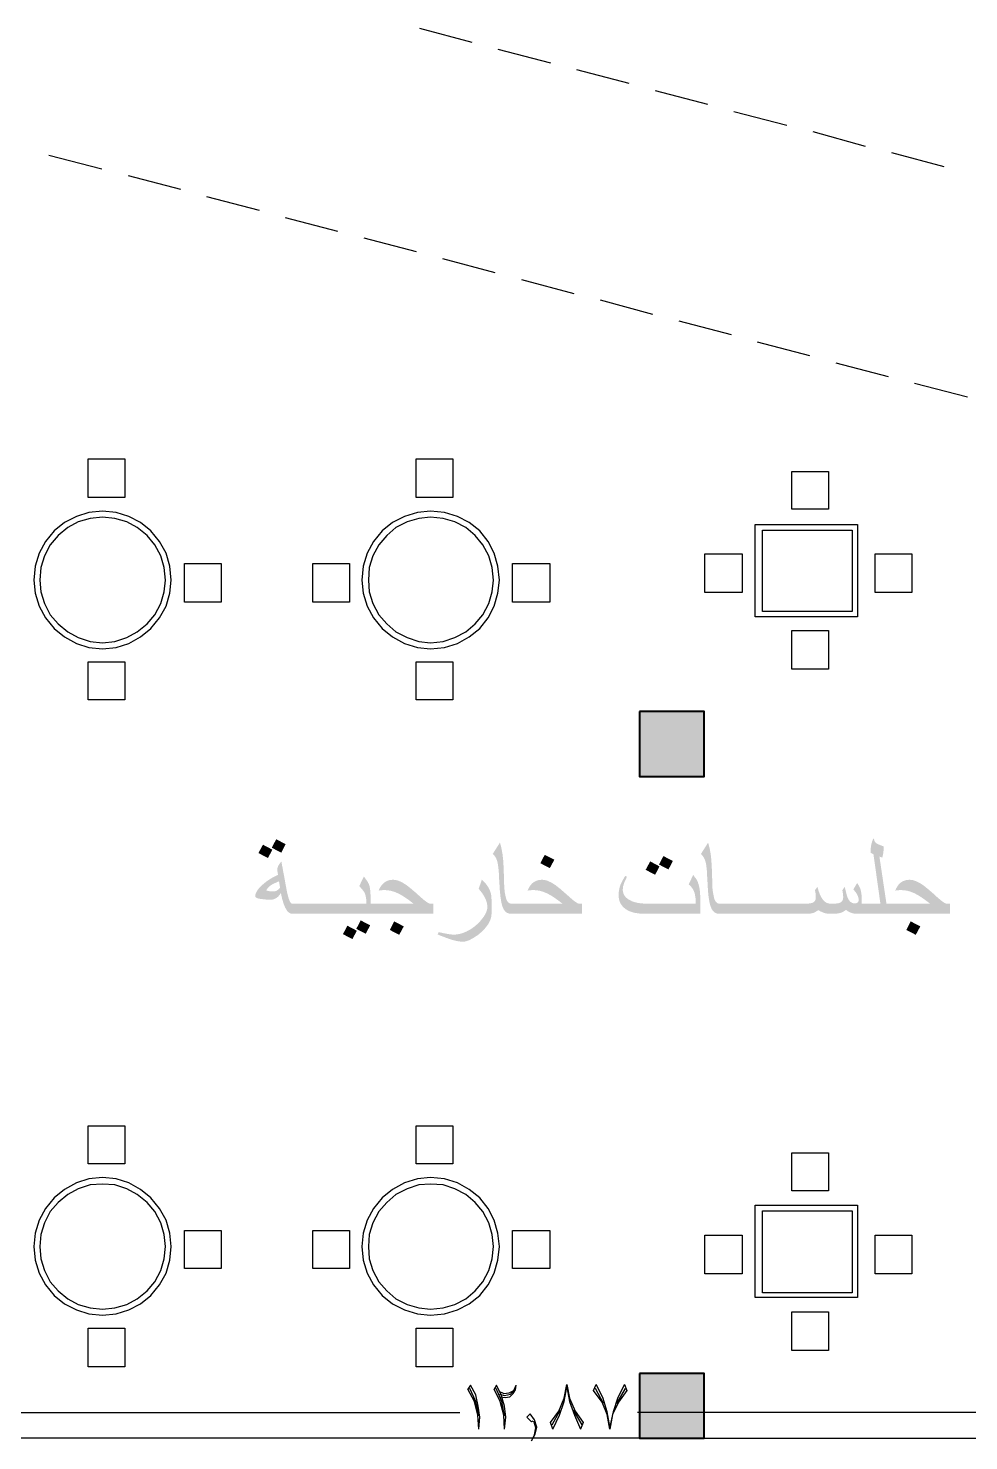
# Model space of a CAD drawing. Header units: metres. Extents: x -24.2 to 51.5, y -28.6 to 30.1.
# Drawn here: x -11.43 to -2.76, y -0.22 to 12.8 of the extents above; entities that cross this region are included whole.
import ezdxf

# ---------------------------------------------------------------- set-up
doc = ezdxf.new("R2010")
doc.units = ezdxf.units.M
for name, color, linetype in [('GF-BLACK', 250, 'Continuous'), ('GF-BLUE', 5, 'Continuous'), ('GF-DIMS', 250, 'Continuous'), ('GF-PINK', 231, 'Continuous'), ('GF-RED', 1, 'Continuous'), ('GF-SOLID-BLACK', 250, 'Continuous'), ('GF-TEXT-PDF', 200, 'Continuous')]:
    doc.layers.add(name, color=color, linetype=linetype)

msp = doc.modelspace()

# ---------------------------------------------------------------- hatches: boundary and pattern name
at = {"layer": 'GF-SOLID-BLACK', "true_color": 0x000000}
h = msp.add_hatch(color=250, dxfattribs=at)
h.dxf.hatch_style = 1
h.paths.add_polyline_path([(-5.799, 6.499), (-5.196, 6.499), (-5.196, 5.896), (-5.799, 5.896)])
h = msp.add_hatch(color=250, dxfattribs=at)
h.dxf.hatch_style = 1
h.paths.add_polyline_path([(-5.799, 0.398), (-5.196, 0.398), (-5.196, -0.205), (-5.799, -0.205)])
at = {"layer": 'GF-TEXT-PDF', "true_color": 0xbf00ff}
for points in [[(-9.182, 5.226), (-9.223, 5.149), (-9.311, 5.195), (-9.269, 5.272)], [(-9.06, 5.277), (-9.1, 5.198), (-9.188, 5.244), (-9.147, 5.322)], [(-6.909, 4.635), (-6.984, 4.635), (-6.993, 4.636), (-7.001, 4.637), (-7.009, 4.64), (-7.017, 4.643), (-7.024, 4.647), (-7.031, 4.652), (-7.037, 4.658), (-7.042, 4.665), (-7.047, 4.671), (-7.051, 4.678), (-7.054, 4.685), (-7.058, 4.693), (-7.061, 4.701), (-7.064, 4.71), (-7.067, 4.72), (-7.069, 4.73), (-7.072, 4.741), (-7.073, 4.749), (-7.075, 4.758), (-7.076, 4.766), (-7.077, 4.775), (-7.079, 4.784), (-7.08, 4.793), (-7.081, 4.803), (-7.082, 4.813), (-7.083, 4.823), (-7.084, 4.834), (-7.085, 4.844), (-7.086, 4.856), (-7.087, 4.867), (-7.087, 4.876), (-7.088, 4.886), (-7.088, 4.895), (-7.089, 4.904), (-7.089, 4.914), (-7.09, 4.923), (-7.091, 4.933), (-7.091, 4.943), (-7.092, 4.952), (-7.092, 4.962), (-7.093, 4.972), (-7.093, 4.981), (-7.094, 4.991), (-7.094, 5.004), (-7.095, 5.015), (-7.096, 5.027), (-7.097, 5.037), (-7.098, 5.047), (-7.099, 5.057), (-7.1, 5.065), (-7.101, 5.073), (-7.102, 5.081), (-7.103, 5.088), (-7.105, 5.098), (-7.107, 5.108), (-7.109, 5.118), (-7.112, 5.126), (-7.115, 5.134), (-7.118, 5.142), (-7.122, 5.15), (-7.127, 5.158), (-7.132, 5.166), (-7.138, 5.173), (-7.144, 5.18), (-7.151, 5.187), (-7.085, 5.291), (-7.082, 5.283), (-7.08, 5.274), (-7.077, 5.266), (-7.075, 5.257), (-7.073, 5.248), (-7.071, 5.239), (-7.069, 5.23), (-7.067, 5.22), (-7.065, 5.21), (-7.064, 5.2), (-7.062, 5.19), (-7.06, 5.18), (-7.059, 5.17), (-7.058, 5.159), (-7.056, 5.148), (-7.055, 5.137), (-7.055, 5.132), (-7.054, 5.127), (-7.054, 5.121), (-7.054, 5.114), (-7.053, 5.107), (-7.053, 5.1), (-7.052, 5.091), (-7.052, 5.083), (-7.051, 5.074), (-7.051, 5.064), (-7.05, 5.054), (-7.05, 5.043), (-7.05, 5.032), (-7.049, 5.02), (-7.049, 5.008), (-7.048, 4.995), (-7.048, 4.982), (-7.047, 4.968), (-7.047, 4.953), (-7.046, 4.938), (-7.046, 4.923), (-7.046, 4.907), (-7.045, 4.89), (-7.045, 4.873), (-7.043, 4.859), (-7.041, 4.846), (-7.04, 4.833), (-7.038, 4.821), (-7.036, 4.81), (-7.034, 4.8), (-7.032, 4.791), (-7.029, 4.782), (-7.027, 4.774), (-7.025, 4.767), (-7.022, 4.761), (-7.019, 4.756), (-7.017, 4.751), (-7.011, 4.743), (-7.004, 4.737), (-6.998, 4.732), (-6.991, 4.73), (-6.984, 4.729), (-6.909, 4.729)], [(-4.99, 4.635), (-5.065, 4.635), (-5.074, 4.636), (-5.083, 4.637), (-5.091, 4.64), (-5.098, 4.643), (-5.105, 4.647), (-5.112, 4.652), (-5.118, 4.658), (-5.124, 4.665), (-5.128, 4.671), (-5.132, 4.678), (-5.136, 4.685), (-5.139, 4.693), (-5.142, 4.701), (-5.146, 4.71), (-5.148, 4.72), (-5.151, 4.73), (-5.153, 4.741), (-5.155, 4.749), (-5.156, 4.758), (-5.158, 4.766), (-5.159, 4.775), (-5.16, 4.784), (-5.161, 4.793), (-5.163, 4.803), (-5.164, 4.813), (-5.165, 4.823), (-5.166, 4.834), (-5.167, 4.844), (-5.168, 4.856), (-5.168, 4.867), (-5.169, 4.876), (-5.169, 4.886), (-5.17, 4.895), (-5.17, 4.904), (-5.171, 4.914), (-5.171, 4.923), (-5.172, 4.933), (-5.173, 4.943), (-5.173, 4.952), (-5.174, 4.962), (-5.174, 4.972), (-5.175, 4.981), (-5.175, 4.991), (-5.176, 5.004), (-5.177, 5.015), (-5.177, 5.027), (-5.178, 5.037), (-5.179, 5.047), (-5.18, 5.057), (-5.181, 5.065), (-5.182, 5.073), (-5.183, 5.081), (-5.184, 5.088), (-5.186, 5.098), (-5.188, 5.108), (-5.191, 5.118), (-5.194, 5.126), (-5.196, 5.134), (-5.2, 5.142), (-5.204, 5.15), (-5.208, 5.158), (-5.214, 5.166), (-5.219, 5.173), (-5.226, 5.18), (-5.232, 5.187), (-5.166, 5.291), (-5.164, 5.283), (-5.161, 5.274), (-5.159, 5.266), (-5.157, 5.257), (-5.154, 5.248), (-5.152, 5.239), (-5.15, 5.23), (-5.148, 5.22), (-5.147, 5.21), (-5.145, 5.2), (-5.143, 5.19), (-5.142, 5.18), (-5.14, 5.17), (-5.139, 5.159), (-5.138, 5.148), (-5.137, 5.137), (-5.136, 5.132), (-5.136, 5.127), (-5.135, 5.121), (-5.135, 5.114), (-5.135, 5.107), (-5.134, 5.1), (-5.134, 5.091), (-5.133, 5.083), (-5.133, 5.074), (-5.132, 5.064), (-5.132, 5.054), (-5.131, 5.043), (-5.131, 5.032), (-5.131, 5.02), (-5.13, 5.008), (-5.13, 4.995), (-5.129, 4.982), (-5.129, 4.968), (-5.128, 4.953), (-5.128, 4.938), (-5.127, 4.923), (-5.127, 4.907), (-5.127, 4.89), (-5.126, 4.873), (-5.125, 4.859), (-5.123, 4.846), (-5.121, 4.833), (-5.119, 4.821), (-5.117, 4.81), (-5.115, 4.8), (-5.113, 4.791), (-5.111, 4.782), (-5.109, 4.774), (-5.106, 4.767), (-5.104, 4.761), (-5.101, 4.756), (-5.098, 4.751), (-5.092, 4.743), (-5.086, 4.737), (-5.079, 4.732), (-5.072, 4.73), (-5.065, 4.729), (-4.99, 4.729)], [(-3.524, 4.635), (-3.788, 4.635), (-3.788, 4.729), (-3.578, 4.729), (-3.642, 5.184), (-3.669, 5.198), (-3.669, 5.208), (-3.669, 5.218), (-3.668, 5.228), (-3.667, 5.238), (-3.666, 5.248), (-3.665, 5.257), (-3.663, 5.267), (-3.661, 5.276), (-3.659, 5.285), (-3.656, 5.294), (-3.654, 5.303), (-3.65, 5.312), (-3.647, 5.321), (-3.644, 5.329), (-3.636, 5.323), (-3.635, 5.315), (-3.633, 5.307), (-3.629, 5.3), (-3.624, 5.293), (-3.618, 5.287), (-3.61, 5.282), (-3.601, 5.277), (-3.592, 5.273), (-3.583, 5.27), (-3.574, 5.266), (-3.565, 5.262), (-3.556, 5.259), (-3.547, 5.255), (-3.547, 5.246), (-3.547, 5.237), (-3.548, 5.228), (-3.549, 5.218), (-3.55, 5.208), (-3.551, 5.199), (-3.553, 5.187), (-3.555, 5.177), (-3.557, 5.168), (-3.559, 5.16), (-3.561, 5.153), (-3.587, 5.162), (-3.524, 4.741)], [(-6.583, 5.134), (-6.625, 5.056), (-6.712, 5.101), (-6.672, 5.179)], [(-5.614, 5.072), (-5.654, 4.995), (-5.742, 5.04), (-5.7, 5.118)], [(-5.491, 5.122), (-5.531, 5.044), (-5.619, 5.089), (-5.578, 5.167)], [(-8.277, 4.635), (-8.582, 4.635), (-8.582, 4.729), (-8.316, 4.729), (-8.316, 4.741), (-8.316, 4.753), (-8.317, 4.764), (-8.318, 4.774), (-8.32, 4.784), (-8.321, 4.793), (-8.323, 4.802), (-8.325, 4.81), (-8.328, 4.818), (-8.331, 4.825), (-8.333, 4.83), (-8.337, 4.836), (-8.341, 4.842), (-8.346, 4.849), (-8.351, 4.856), (-8.358, 4.864), (-8.365, 4.872), (-8.373, 4.881), (-8.381, 4.891), (-8.339, 4.979), (-8.332, 4.969), (-8.325, 4.96), (-8.319, 4.951), (-8.313, 4.943), (-8.308, 4.935), (-8.303, 4.928), (-8.3, 4.921), (-8.296, 4.914), (-8.293, 4.908), (-8.291, 4.903), (-8.289, 4.896), (-8.287, 4.89), (-8.286, 4.882), (-8.284, 4.875), (-8.283, 4.866), (-8.281, 4.857), (-8.28, 4.848), (-8.279, 4.838), (-8.279, 4.827), (-8.278, 4.816), (-8.277, 4.804), (-8.277, 4.792), (-8.277, 4.779), (-8.277, 4.766)], [(-7.699, 4.635), (-8.319, 4.635), (-8.319, 4.729), (-7.882, 4.729), (-7.891, 4.736), (-7.899, 4.742), (-7.908, 4.749), (-7.916, 4.755), (-7.924, 4.761), (-7.932, 4.767), (-7.94, 4.772), (-7.947, 4.777), (-7.954, 4.782), (-7.961, 4.787), (-7.968, 4.791), (-7.974, 4.795), (-7.983, 4.801), (-7.992, 4.806), (-8.001, 4.811), (-8.01, 4.816), (-8.019, 4.821), (-8.027, 4.825), (-8.035, 4.828), (-8.043, 4.832), (-8.051, 4.835), (-8.059, 4.838), (-8.068, 4.841), (-8.077, 4.843), (-8.085, 4.846), (-8.094, 4.848), (-8.103, 4.849), (-8.112, 4.851), (-8.121, 4.852), (-8.129, 4.852), (-8.138, 4.853), (-8.147, 4.853), (-8.156, 4.853), (-8.165, 4.853), (-8.175, 4.852), (-8.184, 4.851), (-8.193, 4.85), (-8.202, 4.849), (-8.198, 4.859), (-8.194, 4.868), (-8.189, 4.877), (-8.184, 4.885), (-8.179, 4.893), (-8.174, 4.9), (-8.168, 4.907), (-8.162, 4.913), (-8.155, 4.92), (-8.148, 4.925), (-8.14, 4.93), (-8.133, 4.934), (-8.124, 4.938), (-8.116, 4.941), (-8.107, 4.944), (-8.098, 4.946), (-8.089, 4.947), (-8.079, 4.948), (-8.069, 4.949), (-8.062, 4.948), (-8.054, 4.948), (-8.047, 4.946), (-8.039, 4.945), (-8.031, 4.943), (-8.022, 4.94), (-8.014, 4.937), (-8.005, 4.933), (-7.997, 4.929), (-7.988, 4.925), (-7.978, 4.92), (-7.969, 4.914), (-7.96, 4.908), (-7.95, 4.902), (-7.94, 4.895), (-7.935, 4.891), (-7.93, 4.887), (-7.925, 4.883), (-7.919, 4.878), (-7.912, 4.873), (-7.906, 4.868), (-7.899, 4.862), (-7.891, 4.856), (-7.884, 4.849), (-7.876, 4.842), (-7.867, 4.835), (-7.858, 4.827), (-7.849, 4.819), (-7.84, 4.81), (-7.83, 4.802), (-7.819, 4.792), (-7.809, 4.783), (-7.799, 4.774), (-7.79, 4.766), (-7.781, 4.759), (-7.773, 4.753), (-7.765, 4.747), (-7.758, 4.742), (-7.752, 4.738), (-7.746, 4.734), (-7.74, 4.732), (-7.736, 4.73), (-7.732, 4.729), (-7.699, 4.729)], [(-7.162, 4.635), (-7.163, 4.626), (-7.163, 4.618), (-7.165, 4.609), (-7.166, 4.601), (-7.169, 4.592), (-7.172, 4.583), (-7.175, 4.575), (-7.179, 4.566), (-7.183, 4.557), (-7.188, 4.548), (-7.193, 4.539), (-7.199, 4.531), (-7.206, 4.522), (-7.213, 4.513), (-7.219, 4.505), (-7.225, 4.498), (-7.231, 4.491), (-7.238, 4.484), (-7.244, 4.477), (-7.251, 4.47), (-7.258, 4.464), (-7.266, 4.458), (-7.273, 4.451), (-7.281, 4.445), (-7.289, 4.439), (-7.297, 4.433), (-7.305, 4.428), (-7.314, 4.422), (-7.322, 4.417), (-7.332, 4.41), (-7.342, 4.405), (-7.352, 4.4), (-7.361, 4.395), (-7.37, 4.391), (-7.379, 4.388), (-7.387, 4.385), (-7.395, 4.382), (-7.403, 4.38), (-7.411, 4.379), (-7.418, 4.378), (-7.425, 4.378), (-7.433, 4.378), (-7.441, 4.379), (-7.45, 4.379), (-7.459, 4.38), (-7.467, 4.381), (-7.477, 4.383), (-7.486, 4.385), (-7.495, 4.387), (-7.504, 4.389), (-7.512, 4.391), (-7.52, 4.393), (-7.528, 4.395), (-7.536, 4.398), (-7.545, 4.401), (-7.554, 4.404), (-7.563, 4.407), (-7.573, 4.411), (-7.583, 4.414), (-7.591, 4.418), (-7.6, 4.421), (-7.608, 4.424), (-7.617, 4.428), (-7.625, 4.431), (-7.634, 4.434), (-7.642, 4.437), (-7.651, 4.441), (-7.659, 4.444), (-7.65, 4.465), (-7.641, 4.464), (-7.632, 4.462), (-7.623, 4.46), (-7.614, 4.458), (-7.605, 4.456), (-7.596, 4.454), (-7.586, 4.453), (-7.577, 4.451), (-7.567, 4.449), (-7.558, 4.448), (-7.549, 4.446), (-7.54, 4.445), (-7.531, 4.444), (-7.523, 4.444), (-7.515, 4.444), (-7.507, 4.443), (-7.499, 4.444), (-7.49, 4.444), (-7.481, 4.445), (-7.472, 4.446), (-7.464, 4.448), (-7.455, 4.45), (-7.446, 4.452), (-7.437, 4.454), (-7.428, 4.457), (-7.419, 4.461), (-7.41, 4.464), (-7.401, 4.468), (-7.392, 4.472), (-7.383, 4.477), (-7.373, 4.482), (-7.364, 4.487), (-7.356, 4.492), (-7.347, 4.498), (-7.339, 4.503), (-7.331, 4.509), (-7.324, 4.514), (-7.316, 4.52), (-7.309, 4.526), (-7.301, 4.533), (-7.294, 4.539), (-7.287, 4.546), (-7.28, 4.552), (-7.274, 4.559), (-7.267, 4.566), (-7.261, 4.574), (-7.255, 4.581), (-7.249, 4.589), (-7.242, 4.598), (-7.235, 4.607), (-7.229, 4.616), (-7.224, 4.625), (-7.219, 4.634), (-7.215, 4.643), (-7.211, 4.651), (-7.208, 4.659), (-7.205, 4.668), (-7.203, 4.676), (-7.202, 4.684), (-7.201, 4.691), (-7.201, 4.699), (-7.201, 4.708), (-7.202, 4.716), (-7.203, 4.725), (-7.205, 4.734), (-7.207, 4.742), (-7.21, 4.751), (-7.213, 4.76), (-7.217, 4.769), (-7.221, 4.779), (-7.226, 4.788), (-7.23, 4.795), (-7.234, 4.803), (-7.239, 4.811), (-7.244, 4.818), (-7.249, 4.826), (-7.255, 4.834), (-7.261, 4.841), (-7.268, 4.849), (-7.274, 4.857), (-7.281, 4.865), (-7.251, 4.95), (-7.243, 4.942), (-7.236, 4.935), (-7.229, 4.927), (-7.222, 4.92), (-7.216, 4.913), (-7.21, 4.905), (-7.204, 4.898), (-7.199, 4.89), (-7.194, 4.883), (-7.19, 4.876), (-7.186, 4.868), (-7.182, 4.86), (-7.178, 4.851), (-7.175, 4.842), (-7.172, 4.833), (-7.169, 4.824), (-7.167, 4.815), (-7.165, 4.805), (-7.164, 4.795), (-7.163, 4.785), (-7.163, 4.775), (-7.162, 4.765)], [(-6.327, 4.635), (-6.946, 4.635), (-6.946, 4.729), (-6.509, 4.729), (-6.518, 4.736), (-6.527, 4.742), (-6.535, 4.749), (-6.543, 4.755), (-6.551, 4.761), (-6.559, 4.767), (-6.567, 4.772), (-6.574, 4.777), (-6.581, 4.782), (-6.588, 4.787), (-6.595, 4.791), (-6.601, 4.795), (-6.61, 4.801), (-6.619, 4.806), (-6.628, 4.811), (-6.637, 4.816), (-6.646, 4.821), (-6.654, 4.825), (-6.662, 4.828), (-6.671, 4.832), (-6.679, 4.835), (-6.686, 4.838), (-6.695, 4.841), (-6.704, 4.843), (-6.713, 4.846), (-6.721, 4.848), (-6.73, 4.849), (-6.739, 4.851), (-6.748, 4.852), (-6.757, 4.852), (-6.765, 4.853), (-6.774, 4.853), (-6.783, 4.853), (-6.793, 4.853), (-6.802, 4.852), (-6.811, 4.851), (-6.82, 4.85), (-6.83, 4.849), (-6.826, 4.859), (-6.821, 4.868), (-6.817, 4.877), (-6.812, 4.885), (-6.806, 4.893), (-6.801, 4.9), (-6.795, 4.907), (-6.789, 4.913), (-6.782, 4.92), (-6.775, 4.925), (-6.767, 4.93), (-6.76, 4.934), (-6.752, 4.938), (-6.743, 4.941), (-6.735, 4.944), (-6.726, 4.946), (-6.716, 4.947), (-6.707, 4.948), (-6.697, 4.949), (-6.689, 4.948), (-6.682, 4.948), (-6.674, 4.946), (-6.666, 4.945), (-6.658, 4.943), (-6.65, 4.94), (-6.641, 4.937), (-6.633, 4.933), (-6.624, 4.929), (-6.615, 4.925), (-6.606, 4.92), (-6.596, 4.914), (-6.587, 4.908), (-6.577, 4.902), (-6.567, 4.895), (-6.563, 4.891), (-6.557, 4.887), (-6.552, 4.883), (-6.546, 4.878), (-6.54, 4.873), (-6.533, 4.868), (-6.526, 4.862), (-6.519, 4.856), (-6.511, 4.849), (-6.503, 4.842), (-6.494, 4.835), (-6.486, 4.827), (-6.476, 4.819), (-6.467, 4.81), (-6.457, 4.802), (-6.447, 4.792), (-6.436, 4.783), (-6.426, 4.774), (-6.417, 4.766), (-6.408, 4.759), (-6.4, 4.753), (-6.392, 4.747), (-6.385, 4.742), (-6.379, 4.738), (-6.373, 4.734), (-6.368, 4.732), (-6.363, 4.73), (-6.359, 4.729), (-6.327, 4.729)], [(-5.239, 4.635), (-5.75, 4.635), (-5.762, 4.635), (-5.773, 4.636), (-5.783, 4.636), (-5.794, 4.637), (-5.804, 4.638), (-5.814, 4.639), (-5.824, 4.641), (-5.834, 4.642), (-5.843, 4.644), (-5.852, 4.646), (-5.861, 4.649), (-5.869, 4.651), (-5.877, 4.654), (-5.885, 4.657), (-5.893, 4.66), (-5.9, 4.664), (-5.908, 4.667), (-5.914, 4.671), (-5.923, 4.676), (-5.931, 4.682), (-5.938, 4.688), (-5.945, 4.694), (-5.951, 4.7), (-5.957, 4.707), (-5.962, 4.714), (-5.967, 4.721), (-5.972, 4.729), (-5.976, 4.737), (-5.98, 4.745), (-5.983, 4.754), (-5.985, 4.763), (-5.987, 4.772), (-5.989, 4.782), (-5.99, 4.791), (-5.991, 4.802), (-5.991, 4.812), (-5.991, 4.821), (-5.99, 4.83), (-5.989, 4.839), (-5.988, 4.849), (-5.986, 4.858), (-5.984, 4.867), (-5.982, 4.876), (-5.979, 4.886), (-5.976, 4.895), (-5.973, 4.904), (-5.969, 4.914), (-5.967, 4.918), (-5.964, 4.924), (-5.961, 4.93), (-5.957, 4.937), (-5.953, 4.945), (-5.948, 4.954), (-5.942, 4.963), (-5.936, 4.974), (-5.93, 4.985), (-5.914, 4.975), (-5.918, 4.967), (-5.922, 4.958), (-5.926, 4.95), (-5.929, 4.942), (-5.933, 4.934), (-5.937, 4.926), (-5.941, 4.916), (-5.944, 4.907), (-5.946, 4.898), (-5.949, 4.89), (-5.95, 4.881), (-5.952, 4.873), (-5.952, 4.865), (-5.953, 4.858), (-5.952, 4.849), (-5.951, 4.84), (-5.949, 4.832), (-5.947, 4.824), (-5.944, 4.816), (-5.94, 4.809), (-5.936, 4.802), (-5.931, 4.795), (-5.925, 4.788), (-5.919, 4.782), (-5.911, 4.776), (-5.904, 4.77), (-5.895, 4.765), (-5.886, 4.76), (-5.878, 4.756), (-5.871, 4.752), (-5.863, 4.749), (-5.854, 4.746), (-5.846, 4.743), (-5.837, 4.741), (-5.828, 4.739), (-5.819, 4.736), (-5.809, 4.735), (-5.799, 4.733), (-5.789, 4.732), (-5.779, 4.731), (-5.768, 4.73), (-5.758, 4.729), (-5.747, 4.729), (-5.735, 4.729), (-5.281, 4.729), (-5.281, 4.743), (-5.281, 4.755), (-5.282, 4.766), (-5.282, 4.777), (-5.283, 4.787), (-5.285, 4.797), (-5.286, 4.807), (-5.288, 4.816), (-5.29, 4.824), (-5.293, 4.833), (-5.296, 4.84), (-5.299, 4.849), (-5.303, 4.857), (-5.308, 4.864), (-5.312, 4.872), (-5.318, 4.879), (-5.324, 4.886), (-5.33, 4.892), (-5.337, 4.899), (-5.345, 4.905), (-5.304, 4.993), (-5.295, 4.982), (-5.288, 4.972), (-5.282, 4.965), (-5.278, 4.959), (-5.275, 4.956), (-5.271, 4.949), (-5.268, 4.942), (-5.265, 4.935), (-5.261, 4.928), (-5.259, 4.92), (-5.256, 4.912), (-5.253, 4.904), (-5.251, 4.895), (-5.249, 4.887), (-5.247, 4.877), (-5.245, 4.868), (-5.244, 4.858), (-5.242, 4.848), (-5.241, 4.838), (-5.24, 4.827), (-5.24, 4.816), (-5.239, 4.805), (-5.239, 4.793), (-5.239, 4.781)], [(-2.938, 4.635), (-3.558, 4.635), (-3.558, 4.729), (-3.121, 4.729), (-3.13, 4.736), (-3.139, 4.742), (-3.147, 4.749), (-3.155, 4.755), (-3.163, 4.761), (-3.171, 4.767), (-3.179, 4.772), (-3.186, 4.777), (-3.193, 4.782), (-3.2, 4.787), (-3.207, 4.791), (-3.213, 4.795), (-3.222, 4.801), (-3.231, 4.806), (-3.24, 4.811), (-3.249, 4.816), (-3.258, 4.821), (-3.266, 4.825), (-3.274, 4.828), (-3.283, 4.832), (-3.29, 4.835), (-3.298, 4.838), (-3.307, 4.841), (-3.316, 4.843), (-3.324, 4.846), (-3.333, 4.848), (-3.342, 4.849), (-3.351, 4.851), (-3.36, 4.852), (-3.368, 4.852), (-3.377, 4.853), (-3.386, 4.853), (-3.395, 4.853), (-3.405, 4.853), (-3.414, 4.852), (-3.423, 4.851), (-3.432, 4.85), (-3.441, 4.849), (-3.437, 4.859), (-3.433, 4.868), (-3.428, 4.877), (-3.423, 4.885), (-3.418, 4.893), (-3.413, 4.9), (-3.407, 4.907), (-3.401, 4.913), (-3.394, 4.92), (-3.387, 4.925), (-3.379, 4.93), (-3.372, 4.934), (-3.364, 4.938), (-3.355, 4.941), (-3.346, 4.944), (-3.337, 4.946), (-3.328, 4.947), (-3.318, 4.948), (-3.308, 4.949), (-3.301, 4.948), (-3.294, 4.948), (-3.286, 4.946), (-3.278, 4.945), (-3.27, 4.943), (-3.262, 4.94), (-3.253, 4.937), (-3.244, 4.933), (-3.236, 4.929), (-3.227, 4.925), (-3.218, 4.92), (-3.208, 4.914), (-3.199, 4.908), (-3.189, 4.902), (-3.179, 4.895), (-3.174, 4.891), (-3.169, 4.887), (-3.164, 4.883), (-3.158, 4.878), (-3.152, 4.873), (-3.145, 4.868), (-3.138, 4.862), (-3.131, 4.856), (-3.123, 4.849), (-3.115, 4.842), (-3.106, 4.835), (-3.097, 4.827), (-3.088, 4.819), (-3.079, 4.81), (-3.069, 4.802), (-3.059, 4.792), (-3.048, 4.783), (-3.038, 4.774), (-3.029, 4.766), (-3.02, 4.759), (-3.012, 4.753), (-3.004, 4.747), (-2.997, 4.742), (-2.991, 4.738), (-2.985, 4.734), (-2.979, 4.732), (-2.975, 4.73), (-2.971, 4.729), (-2.938, 4.729)], [(-3.75, 4.635), (-3.791, 4.635), (-3.801, 4.636), (-3.81, 4.636), (-3.819, 4.637), (-3.827, 4.638), (-3.835, 4.64), (-3.843, 4.642), (-3.85, 4.645), (-3.858, 4.648), (-3.866, 4.652), (-3.874, 4.656), (-3.881, 4.661), (-3.888, 4.666), (-3.895, 4.671), (-3.904, 4.665), (-3.911, 4.66), (-3.919, 4.655), (-3.926, 4.651), (-3.933, 4.648), (-3.939, 4.645), (-3.947, 4.643), (-3.954, 4.641), (-3.963, 4.639), (-3.972, 4.638), (-3.982, 4.637), (-3.992, 4.636), (-4.003, 4.636), (-4.014, 4.635), (-4.049, 4.635), (-4.059, 4.636), (-4.068, 4.637), (-4.077, 4.638), (-4.086, 4.64), (-4.096, 4.643), (-4.105, 4.646), (-4.111, 4.649), (-4.118, 4.652), (-4.125, 4.655), (-4.133, 4.659), (-4.141, 4.664), (-4.15, 4.669), (-4.159, 4.663), (-4.167, 4.658), (-4.175, 4.653), (-4.183, 4.649), (-4.19, 4.645), (-4.197, 4.643), (-4.203, 4.641), (-4.21, 4.639), (-4.217, 4.638), (-4.225, 4.637), (-4.235, 4.636), (-4.245, 4.636), (-4.255, 4.635), (-4.267, 4.635), (-4.371, 4.635), (-4.371, 4.729), (-4.267, 4.729), (-4.255, 4.729), (-4.244, 4.729), (-4.234, 4.73), (-4.225, 4.731), (-4.218, 4.733), (-4.211, 4.734), (-4.205, 4.736), (-4.197, 4.74), (-4.19, 4.745), (-4.184, 4.751), (-4.179, 4.758), (-4.176, 4.767), (-4.174, 4.776), (-4.174, 4.786), (-4.174, 4.794), (-4.174, 4.801), (-4.175, 4.809), (-4.175, 4.817), (-4.176, 4.825), (-4.178, 4.833), (-4.179, 4.842), (-4.181, 4.852), (-4.159, 4.884), (-4.156, 4.872), (-4.152, 4.861), (-4.149, 4.851), (-4.146, 4.841), (-4.143, 4.833), (-4.14, 4.825), (-4.137, 4.818), (-4.135, 4.812), (-4.13, 4.803), (-4.126, 4.794), (-4.121, 4.785), (-4.117, 4.778), (-4.112, 4.771), (-4.107, 4.764), (-4.102, 4.758), (-4.097, 4.753), (-4.09, 4.746), (-4.082, 4.741), (-4.074, 4.737), (-4.066, 4.733), (-4.057, 4.731), (-4.048, 4.729), (-4.038, 4.729), (-4.002, 4.729), (-3.991, 4.729), (-3.981, 4.73), (-3.971, 4.731), (-3.963, 4.733), (-3.955, 4.735), (-3.949, 4.738), (-3.943, 4.741), (-3.936, 4.746), (-3.931, 4.752), (-3.927, 4.759), (-3.924, 4.767), (-3.922, 4.776), (-3.921, 4.786), (-3.921, 4.794), (-3.922, 4.802), (-3.922, 4.81), (-3.923, 4.818), (-3.924, 4.826), (-3.926, 4.834), (-3.927, 4.843), (-3.929, 4.852), (-3.907, 4.884), (-3.895, 4.834), (-3.892, 4.822), (-3.889, 4.811), (-3.886, 4.801), (-3.883, 4.792), (-3.879, 4.783), (-3.876, 4.775), (-3.872, 4.768), (-3.868, 4.762), (-3.864, 4.756), (-3.86, 4.751), (-3.854, 4.745), (-3.846, 4.74), (-3.839, 4.736), (-3.83, 4.733), (-3.821, 4.731), (-3.811, 4.731), (-3.802, 4.732), (-3.794, 4.735), (-3.787, 4.74), (-3.782, 4.746), (-3.779, 4.754), (-3.778, 4.762), (-3.779, 4.771), (-3.78, 4.78), (-3.783, 4.789), (-3.786, 4.798), (-3.79, 4.807), (-3.795, 4.816), (-3.8, 4.826), (-3.803, 4.829), (-3.806, 4.834), (-3.812, 4.841), (-3.819, 4.85), (-3.827, 4.861), (-3.792, 4.919), (-3.786, 4.909), (-3.78, 4.9), (-3.776, 4.892), (-3.771, 4.884), (-3.768, 4.876), (-3.764, 4.868), (-3.762, 4.861), (-3.76, 4.854), (-3.758, 4.846), (-3.756, 4.837), (-3.754, 4.828), (-3.753, 4.819), (-3.752, 4.809), (-3.751, 4.798), (-3.751, 4.787), (-3.75, 4.776), (-3.75, 4.764)], [(-8.788, 4.635), (-8.963, 4.635), (-8.963, 4.729), (-8.788, 4.729)], [(-8.645, 4.635), (-8.82, 4.635), (-8.82, 4.729), (-8.645, 4.729)], [(-8.546, 4.635), (-8.721, 4.635), (-8.721, 4.729), (-8.546, 4.729)], [(-4.847, 4.635), (-5.022, 4.635), (-5.022, 4.729), (-4.847, 4.729)], [(-4.704, 4.635), (-4.879, 4.635), (-4.879, 4.729), (-4.704, 4.729)], [(-4.573, 4.635), (-4.748, 4.635), (-4.748, 4.729), (-4.573, 4.729)], [(-4.43, 4.635), (-4.605, 4.635), (-4.605, 4.729), (-4.43, 4.729)], [(-4.331, 4.635), (-4.506, 4.635), (-4.506, 4.729), (-4.331, 4.729)], [(-8.281, 4.529), (-8.321, 4.451), (-8.409, 4.496), (-8.368, 4.574)], [(-7.971, 4.519), (-8.013, 4.441), (-8.1, 4.486), (-8.06, 4.565)], [(-3.21, 4.519), (-3.252, 4.441), (-3.339, 4.486), (-3.299, 4.565)], [(-8.404, 4.479), (-8.444, 4.402), (-8.532, 4.447), (-8.491, 4.525)]]:
    msp.add_hatch(color=200, dxfattribs=at).paths.add_polyline_path(points)
h = msp.add_hatch(color=200, dxfattribs=at)
h.paths.add_polyline_path([(-8.923, 4.635), (-9, 4.635), (-9.007, 4.636), (-9.014, 4.638), (-9.02, 4.64), (-9.027, 4.644), (-9.033, 4.649), (-9.039, 4.655), (-9.046, 4.662), (-9.051, 4.67), (-9.057, 4.68), (-9.063, 4.69), (-9.068, 4.701), (-9.071, 4.709), (-9.074, 4.716), (-9.077, 4.724), (-9.08, 4.732), (-9.083, 4.74), (-9.085, 4.749), (-9.088, 4.758), (-9.091, 4.767), (-9.093, 4.777), (-9.095, 4.786), (-9.097, 4.796), (-9.1, 4.807), (-9.102, 4.817), (-9.104, 4.828), (-9.108, 4.82), (-9.113, 4.812), (-9.119, 4.805), (-9.125, 4.798), (-9.131, 4.792), (-9.137, 4.787), (-9.144, 4.782), (-9.153, 4.777), (-9.161, 4.773), (-9.17, 4.769), (-9.178, 4.767), (-9.187, 4.766), (-9.196, 4.765), (-9.207, 4.765), (-9.218, 4.765), (-9.228, 4.766), (-9.238, 4.766), (-9.248, 4.767), (-9.257, 4.768), (-9.266, 4.769), (-9.275, 4.77), (-9.283, 4.771), (-9.291, 4.772), (-9.299, 4.773), (-9.312, 4.776), (-9.322, 4.78), (-9.33, 4.783), (-9.336, 4.787), (-9.339, 4.79), (-9.34, 4.795), (-9.34, 4.802), (-9.339, 4.809), (-9.337, 4.816), (-9.334, 4.824), (-9.331, 4.832), (-9.327, 4.839), (-9.323, 4.847), (-9.317, 4.855), (-9.311, 4.863), (-9.305, 4.871), (-9.297, 4.88), (-9.289, 4.888), (-9.28, 4.897), (-9.274, 4.903), (-9.267, 4.908), (-9.26, 4.914), (-9.253, 4.92), (-9.246, 4.925), (-9.239, 4.931), (-9.232, 4.936), (-9.224, 4.941), (-9.216, 4.947), (-9.208, 4.952), (-9.2, 4.957), (-9.192, 4.962), (-9.184, 4.967), (-9.175, 4.972), (-9.166, 4.976), (-9.158, 4.981), (-9.148, 4.986), (-9.139, 4.99), (-9.13, 4.995), (-9.131, 4.999), (-9.132, 5.007), (-9.134, 5.017), (-9.136, 5.028), (-9.138, 5.035), (-9.138, 5.04), (-9.137, 5.047), (-9.136, 5.055), (-9.133, 5.063), (-9.13, 5.072), (-9.126, 5.08), (-9.121, 5.088), (-9.116, 5.095), (-9.111, 5.103), (-9.105, 5.11), (-9.099, 5.118), (-9.097, 5.109), (-9.096, 5.099), (-9.094, 5.09), (-9.093, 5.081), (-9.091, 5.072), (-9.089, 5.063), (-9.088, 5.054), (-9.086, 5.045), (-9.084, 5.036), (-9.083, 5.027), (-9.081, 5.017), (-9.079, 5.008), (-9.077, 4.999), (-9.075, 4.989), (-9.059, 4.897), (-9.056, 4.885), (-9.054, 4.873), (-9.052, 4.861), (-9.05, 4.851), (-9.048, 4.841), (-9.046, 4.831), (-9.044, 4.822), (-9.042, 4.813), (-9.04, 4.805), (-9.038, 4.798), (-9.036, 4.791), (-9.034, 4.784), (-9.03, 4.771), (-9.026, 4.76), (-9.022, 4.75), (-9.018, 4.743), (-9.013, 4.737), (-9.009, 4.732), (-9.004, 4.73), (-9, 4.729), (-8.923, 4.729)])
h.paths.add_polyline_path([(-9.111, 4.875), (-9.121, 4.934), (-9.131, 4.93), (-9.14, 4.926), (-9.15, 4.922), (-9.158, 4.918), (-9.166, 4.915), (-9.174, 4.911), (-9.181, 4.907), (-9.188, 4.903), (-9.194, 4.899), (-9.202, 4.894), (-9.209, 4.888), (-9.216, 4.881), (-9.222, 4.875), (-9.228, 4.867), (-9.234, 4.86), (-9.239, 4.851), (-9.231, 4.849), (-9.223, 4.846), (-9.213, 4.844), (-9.207, 4.843), (-9.199, 4.842), (-9.191, 4.842), (-9.182, 4.841), (-9.172, 4.841), (-9.164, 4.842), (-9.156, 4.843), (-9.148, 4.846), (-9.14, 4.85), (-9.133, 4.855), (-9.125, 4.86), (-9.118, 4.867)])

# ---------------------------------------------------------------- linework, layer by layer
at = {"layer": 'GF-BLACK', "lineweight": 25, "true_color": 0x000000}
msp.add_line((-5.202, -0.199), (-0.097, -0.199), dxfattribs=at)
msp.add_lwpolyline([(-5.799, -0.199), (-7.929, -0.199), (-13.046, -0.199)], dxfattribs=at)
at = {"layer": 'GF-BLUE', "lineweight": 25, "true_color": 0x0000ff}
for p, q in [((-7.827, 12.799), (-7.344, 12.672)), ((-7.103, 12.606), (-6.62, 12.479)), ((-6.378, 12.419), (-5.896, 12.292)), ((-5.654, 12.226), (-5.172, 12.099)), ((-4.93, 12.033), (-4.441, 11.906)), ((-4.2, 11.846), (-3.717, 11.713)), ((-11.242, 11.628), (-10.753, 11.502)), ((-3.476, 11.652), (-2.993, 11.526)), ((-10.512, 11.441), (-10.029, 11.315)), ((-9.788, 11.248), (-9.305, 11.121)), ((-9.064, 11.055), (-8.581, 10.928)), ((-8.34, 10.868), (-7.857, 10.741)), ((-7.615, 10.675), (-7.133, 10.548)), ((-6.885, 10.482), (-6.403, 10.355)), ((-6.161, 10.295), (-5.678, 10.162)), ((-5.437, 10.102), (-4.954, 9.975)), ((-4.713, 9.909), (-4.23, 9.782)), ((-3.989, 9.715), (-3.506, 9.589)), ((-3.265, 9.528), (-2.776, 9.402))]:
    msp.add_line(p, q, dxfattribs=at)
at = {"layer": 'GF-DIMS', "lineweight": 25, "true_color": 0x000000}
for p, q in [((-6.131, 0.121), (-6.203, 0.259)), ((-5.932, 0.259), (-6.01, 0.121)), ((-13.071, 0.036), (-7.453, 0.036)), ((-6.602, -0.078), (-6.529, 0.06)), ((-6.409, 0.06), (-6.33, -0.078)), ((-0.199, 0.036), (-5.817, 0.036))]:
    msp.add_line(p, q, dxfattribs=at)
for points in [[(-7.278, -0.115), (-7.271, -0.006), (-7.284, 0.097), (-7.308, 0.199), (-7.356, 0.29), (-7.38, 0.253)], [(-7.042, -0.115), (-7.03, -0.006), (-7.042, 0.097), (-7.072, 0.199), (-7.115, 0.29), (-7.139, 0.253)], [(-7.096, 0.235), (-7.048, 0.211), (-7, 0.217), (-6.958, 0.241), (-6.934, 0.29)], [(-7.078, 0.181), (-7.036, 0.175), (-6.994, 0.181), (-6.964, 0.211), (-6.94, 0.247), (-6.934, 0.29)], [(-6.596, -0.115), (-6.62, -0.054), (-6.541, 0.048), (-6.493, 0.169), (-6.469, 0.296), (-6.445, 0.169), (-6.39, 0.048), (-6.318, -0.054), (-6.342, -0.115)], [(-6.596, -0.115), (-6.535, 0.012), (-6.493, 0.139), (-6.469, 0.272)], [(-6.469, 0.272), (-6.445, 0.139), (-6.397, 0.012), (-6.342, -0.115)], [(-5.938, 0.296), (-5.914, 0.241), (-5.992, 0.133), (-6.047, 0.018), (-6.071, -0.115), (-6.095, 0.018), (-6.143, 0.133), (-6.222, 0.241), (-6.197, 0.296)], [(-6.071, -0.091), (-6.095, 0.042), (-6.137, 0.175), (-6.197, 0.296)], [(-5.938, 0.296), (-5.998, 0.175), (-6.04, 0.042), (-6.071, -0.091)], [(-7.278, -0.115), (-7.29, 0.012), (-7.32, 0.139), (-7.38, 0.253)], [(-7.278, 0.006), (-7.308, 0.139), (-7.362, 0.259)], [(-7.042, -0.115), (-7.048, 0.012), (-7.084, 0.139), (-7.139, 0.253)], [(-7.042, 0.006), (-7.066, 0.139), (-7.121, 0.259)], [(-7.09, 0.205), (-7.042, 0.193), (-6.988, 0.205), (-6.952, 0.241)], [(-6.783, -0.042), (-6.795, -0.048), (-6.837, -0.006), (-6.807, 0.024)], [(-6.795, -0.223), (-6.759, -0.163), (-6.746, -0.097), (-6.765, -0.03), (-6.807, 0.024)], [(-6.795, -0.223), (-6.765, -0.169), (-6.753, -0.103), (-6.771, -0.042)]]:
    msp.add_lwpolyline(points, dxfattribs=at)
at = {"layer": 'GF-PINK', "lineweight": 25, "true_color": 0xff6ab2}
for points in [[(-10.542, 8.828), (-10.542, 8.472), (-10.88, 8.472), (-10.88, 8.828)], [(-7.519, 8.828), (-7.519, 8.472), (-7.857, 8.472), (-7.857, 8.828)], [(-4.055, 8.714), (-4.055, 8.364), (-4.393, 8.364), (-4.393, 8.714)], [(-10.114, 7.712), (-10.126, 7.839), (-10.162, 7.959), (-10.222, 8.068), (-10.301, 8.165), (-10.397, 8.243), (-10.506, 8.297), (-10.621, 8.334), (-10.747, 8.346), (-10.874, 8.334), (-10.989, 8.297), (-11.097, 8.243), (-11.194, 8.165), (-11.272, 8.068), (-11.333, 7.959), (-11.369, 7.839), (-11.381, 7.712), (-11.369, 7.591), (-11.333, 7.471), (-11.272, 7.362), (-11.194, 7.265), (-11.097, 7.187), (-10.989, 7.127), (-10.874, 7.09), (-10.747, 7.078), (-10.621, 7.09), (-10.506, 7.127), (-10.397, 7.187), (-10.301, 7.265), (-10.222, 7.362), (-10.162, 7.471), (-10.126, 7.591)], [(-7.09, 7.712), (-7.103, 7.839), (-7.139, 7.959), (-7.193, 8.068), (-7.271, 8.165), (-7.368, 8.243), (-7.477, 8.297), (-7.597, 8.334), (-7.724, 8.346), (-7.845, 8.334), (-7.965, 8.297), (-8.074, 8.243), (-8.171, 8.165), (-8.249, 8.068), (-8.309, 7.959), (-8.346, 7.839), (-8.358, 7.712), (-8.346, 7.591), (-8.309, 7.471), (-8.249, 7.362), (-8.171, 7.265), (-8.074, 7.187), (-7.965, 7.127), (-7.845, 7.09), (-7.724, 7.078), (-7.597, 7.09), (-7.477, 7.127), (-7.368, 7.187), (-7.271, 7.265), (-7.193, 7.362), (-7.139, 7.471), (-7.103, 7.591)], [(-10.168, 7.712), (-10.18, 7.827), (-10.21, 7.935), (-10.265, 8.038), (-10.337, 8.122), (-10.428, 8.195), (-10.524, 8.249), (-10.633, 8.279), (-10.747, 8.291), (-10.862, 8.279), (-10.971, 8.249), (-11.067, 8.195), (-11.158, 8.122), (-11.23, 8.038), (-11.284, 7.935), (-11.315, 7.827), (-11.327, 7.712), (-11.315, 7.603), (-11.284, 7.495), (-11.23, 7.392), (-11.158, 7.308), (-11.067, 7.235), (-10.971, 7.181), (-10.862, 7.145), (-10.747, 7.133), (-10.633, 7.145), (-10.524, 7.181), (-10.428, 7.235), (-10.337, 7.308), (-10.265, 7.392), (-10.21, 7.495), (-10.18, 7.603)], [(-7.145, 7.712), (-7.157, 7.827), (-7.187, 7.935), (-7.241, 8.038), (-7.314, 8.122), (-7.398, 8.195), (-7.501, 8.249), (-7.609, 8.279), (-7.724, 8.291), (-7.833, 8.279), (-7.941, 8.249), (-8.044, 8.195), (-8.128, 8.122), (-8.201, 8.038), (-8.255, 7.935), (-8.291, 7.827), (-8.297, 7.712), (-8.291, 7.603), (-8.255, 7.495), (-8.201, 7.392), (-8.128, 7.308), (-8.044, 7.235), (-7.941, 7.181), (-7.833, 7.145), (-7.724, 7.133), (-7.609, 7.145), (-7.501, 7.181), (-7.398, 7.235), (-7.314, 7.308), (-7.241, 7.392), (-7.187, 7.495), (-7.157, 7.603)], [(-3.79, 8.225), (-3.79, 7.374), (-4.731, 7.374), (-4.731, 8.225)], [(-3.838, 8.171), (-3.838, 7.422), (-4.665, 7.422), (-4.665, 8.171)], [(-4.852, 7.953), (-4.852, 7.597), (-5.196, 7.597), (-5.196, 7.953)], [(-3.289, 7.953), (-3.289, 7.597), (-3.627, 7.597), (-3.627, 7.953)], [(-9.655, 7.863), (-9.655, 7.507), (-9.993, 7.507), (-9.993, 7.863)], [(-8.472, 7.863), (-8.472, 7.507), (-8.81, 7.507), (-8.81, 7.863)], [(-6.626, 7.863), (-6.626, 7.507), (-6.97, 7.507), (-6.97, 7.863)], [(-4.055, 7.247), (-4.055, 6.891), (-4.393, 6.891), (-4.393, 7.247)], [(-10.542, 6.958), (-10.542, 6.608), (-10.88, 6.608), (-10.88, 6.958)], [(-7.519, 6.958), (-7.519, 6.608), (-7.857, 6.608), (-7.857, 6.958)], [(-10.542, 2.679), (-10.542, 2.329), (-10.88, 2.329), (-10.88, 2.679)], [(-7.519, 2.679), (-7.519, 2.329), (-7.857, 2.329), (-7.857, 2.679)], [(-4.055, 2.432), (-4.055, 2.082), (-4.393, 2.082), (-4.393, 2.432)], [(-10.114, 1.569), (-10.126, 1.69), (-10.162, 1.81), (-10.222, 1.919), (-10.301, 2.016), (-10.397, 2.094), (-10.506, 2.154), (-10.621, 2.19), (-10.747, 2.203), (-10.874, 2.19), (-10.989, 2.154), (-11.097, 2.094), (-11.194, 2.016), (-11.272, 1.919), (-11.333, 1.81), (-11.369, 1.69), (-11.381, 1.569), (-11.369, 1.442), (-11.333, 1.322), (-11.272, 1.213), (-11.194, 1.116), (-11.097, 1.038), (-10.989, 0.984), (-10.874, 0.947), (-10.747, 0.935), (-10.621, 0.947), (-10.506, 0.984), (-10.397, 1.038), (-10.301, 1.116), (-10.222, 1.213), (-10.162, 1.322), (-10.126, 1.442)], [(-10.168, 1.569), (-10.18, 1.678), (-10.21, 1.786), (-10.265, 1.889), (-10.337, 1.973), (-10.428, 2.046), (-10.524, 2.1), (-10.633, 2.136), (-10.747, 2.142), (-10.862, 2.136), (-10.971, 2.1), (-11.067, 2.046), (-11.158, 1.973), (-11.23, 1.889), (-11.284, 1.786), (-11.315, 1.678), (-11.327, 1.569), (-11.315, 1.454), (-11.284, 1.346), (-11.23, 1.243), (-11.158, 1.159), (-11.067, 1.086), (-10.971, 1.032), (-10.862, 1.002), (-10.747, 0.99), (-10.633, 1.002), (-10.524, 1.032), (-10.428, 1.086), (-10.337, 1.159), (-10.265, 1.243), (-10.21, 1.346), (-10.18, 1.454)], [(-7.09, 1.569), (-7.103, 1.69), (-7.139, 1.81), (-7.193, 1.919), (-7.271, 2.016), (-7.368, 2.094), (-7.477, 2.154), (-7.597, 2.19), (-7.724, 2.203), (-7.845, 2.19), (-7.965, 2.154), (-8.074, 2.094), (-8.171, 2.016), (-8.249, 1.919), (-8.309, 1.81), (-8.346, 1.69), (-8.358, 1.569), (-8.346, 1.442), (-8.309, 1.322), (-8.249, 1.213), (-8.171, 1.116), (-8.074, 1.038), (-7.965, 0.984), (-7.845, 0.947), (-7.724, 0.935), (-7.597, 0.947), (-7.477, 0.984), (-7.368, 1.038), (-7.271, 1.116), (-7.193, 1.213), (-7.139, 1.322), (-7.103, 1.442)], [(-7.145, 1.569), (-7.157, 1.678), (-7.187, 1.786), (-7.241, 1.889), (-7.314, 1.973), (-7.398, 2.046), (-7.501, 2.1), (-7.609, 2.136), (-7.724, 2.142), (-7.833, 2.136), (-7.941, 2.1), (-8.044, 2.046), (-8.128, 1.973), (-8.201, 1.889), (-8.255, 1.786), (-8.291, 1.678), (-8.297, 1.569), (-8.291, 1.454), (-8.255, 1.346), (-8.201, 1.243), (-8.128, 1.159), (-8.044, 1.086), (-7.941, 1.032), (-7.833, 1.002), (-7.724, 0.99), (-7.609, 1.002), (-7.501, 1.032), (-7.398, 1.086), (-7.314, 1.159), (-7.241, 1.243), (-7.187, 1.346), (-7.157, 1.454)], [(-3.79, 1.949), (-3.79, 1.098), (-4.731, 1.098), (-4.731, 1.949)], [(-3.838, 1.895), (-3.838, 1.141), (-4.665, 1.141), (-4.665, 1.895)], [(-9.655, 1.714), (-9.655, 1.364), (-9.993, 1.364), (-9.993, 1.714)], [(-8.472, 1.714), (-8.472, 1.364), (-8.81, 1.364), (-8.81, 1.714)], [(-6.626, 1.714), (-6.626, 1.364), (-6.97, 1.364), (-6.97, 1.714)], [(-4.852, 1.672), (-4.852, 1.316), (-5.196, 1.316), (-5.196, 1.672)], [(-3.289, 1.672), (-3.289, 1.316), (-3.627, 1.316), (-3.627, 1.672)], [(-4.055, 0.966), (-4.055, 0.609), (-4.393, 0.609), (-4.393, 0.966)], [(-10.542, 0.815), (-10.542, 0.459), (-10.88, 0.459), (-10.88, 0.815)], [(-7.519, 0.815), (-7.519, 0.459), (-7.857, 0.459), (-7.857, 0.815)]]:
    msp.add_lwpolyline(points, close=True, dxfattribs=at)
at = {"layer": 'GF-RED', "lineweight": 40, "true_color": 0xff0000}
for points in [[(-5.799, 6.499), (-5.799, 5.902), (-5.202, 5.902), (-5.202, 6.499)], [(-5.799, 0.398), (-5.799, -0.199), (-5.202, -0.199), (-5.202, 0.398)]]:
    msp.add_lwpolyline(points, close=True, dxfattribs=at)

doc.saveas('drawing.dxf')
